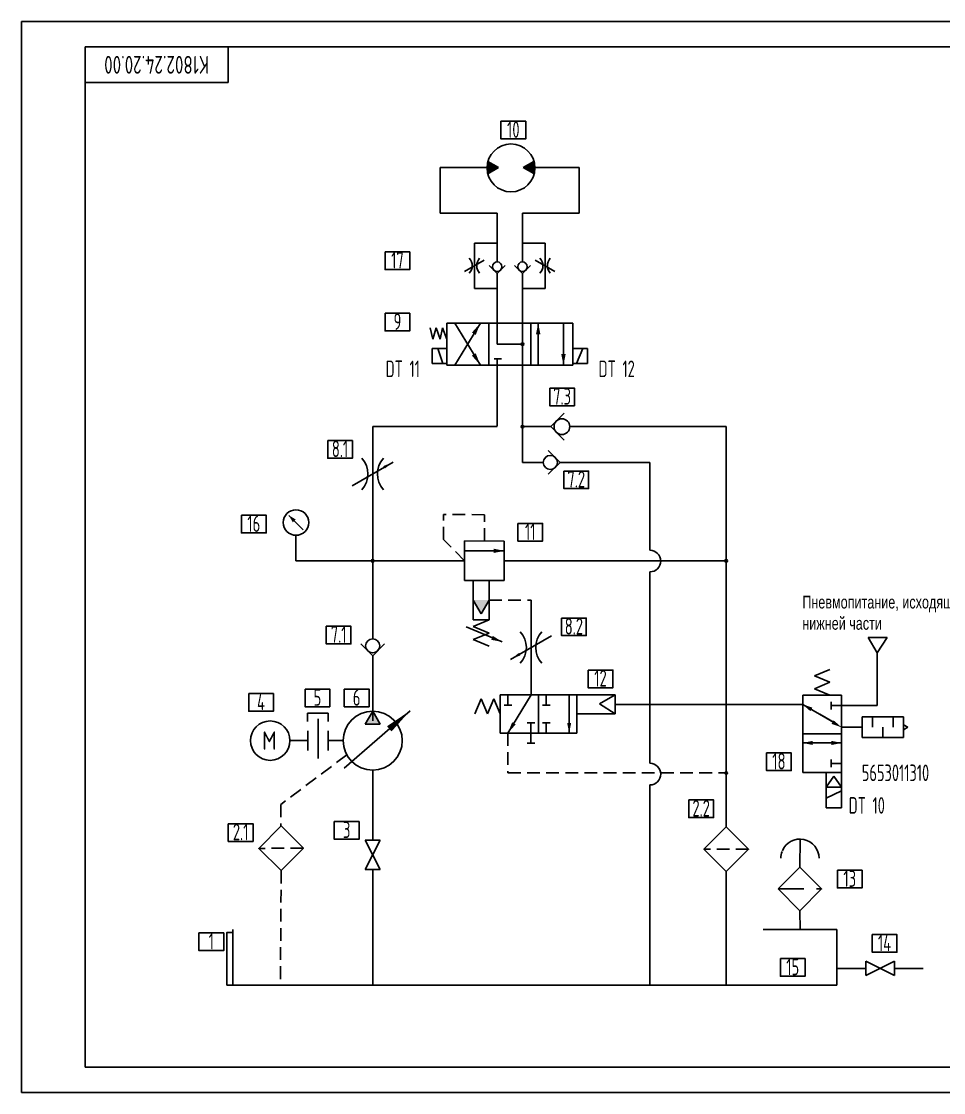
# Model space of a CAD drawing. Header units: millimetres. Extents: x 0 to 594, y 0 to 420.
# Drawn here: x 0 to 361.5, y 0 to 420 of the extents above; entities that cross this region are included whole.
import ezdxf
from ezdxf.enums import TextEntityAlignment as Align

# ---------------------------------------------------------------- set-up
doc = ezdxf.new("R2010")
doc.units = ezdxf.units.MM
doc.header["$LTSCALE"] = 10
doc.header["$MEASUREMENT"] = 0
doc.linetypes.add('F', pattern=[0.75, 0.5, -0.25])
doc.linetypes.add('G', pattern=[2, 1.25, -0.25, 0.25, -0.25])
for name, color, linetype in [('01', 7, 'Continuous'), ('02', 1, 'Continuous'), ('02C', 3, 'Continuous'), ('04', 2, 'F'), ('05', 4, 'G'), ('11', 3, 'Continuous')]:
    doc.layers.add(name, color=color, linetype=linetype)
doc.styles.get("Standard").update_dxf_attribs({"font": 'isocp', "width": 0.707, "bigfont": 'intecad.shx'})

# ---------------------------------------------------------------- blocks, each defined once
blk = doc.blocks.new('memF324')
at = {"layer": '01'}
for centre, start, end in [((7.5, 4.5), 228.1897, 311.8103), ((7.5, -4.5), 48.1897, 131.8103)]:
    blk.add_arc(centre, 3.75, start, end, dxfattribs=at)
at = {"layer": '02'}
for p, q in [((9.38, 3.25), (5.63, -3.25)), ((0, 0), (15, 0))]:
    blk.add_line(p, q, dxfattribs=at)
blk.add_lwpolyline([(9.38, 3.25, 0, 0.45, 0), (8.55, 1.8, 0.45, 0.45, 0)], format="xyseb", dxfattribs=at)
blk = doc.blocks.new('mem2030')
at = {"layer": '01'}
for p, q in [((-2.12, -5.9), (0, -8.02)), ((0, -8.02), (2.12, -5.9))]:
    blk.add_line(p, q, dxfattribs=at)
blk.add_circle((0, -6.25), 1.25, dxfattribs=at)
at = {"layer": '02'}
for p, q in [((0, 0), (0, -5)), ((0, -8.02), (0, -12.5))]:
    blk.add_line(p, q, dxfattribs=at)
blk = doc.blocks.new('空滤')
at = {"layer": '01'}
for p, q in [((0, 0), (0.05, 5.5)), ((0, -8.49), (0.04, -12.14))]:
    blk.add_line(p, q, dxfattribs=at)
blk.add_lwpolyline([(-4.24, -4.24), (0, 0), (4.24, -4.24), (0, -8.49)], close=True, dxfattribs=at)
for start, end in [(0, 157.2015), (159.3486, 180)]:
    blk.add_arc((0.02, 1.78), 3.73, start, end, dxfattribs=at)
at = {"layer": '04'}
blk.add_line((-4.24, -4.24), (4.24, -4.24), dxfattribs=at)
blk = doc.blocks.new('mem9171')
at = {"layer": '01'}
for p, q in [((5, 1.25), (10, -1.25)), ((10, 1.25), (5, -1.25)), ((5, 1.25), (5, -1.25)), ((10, 1.25), (10, -1.25))]:
    blk.add_line(p, q, dxfattribs=at)
at = {"layer": '02'}
for p, q in [((5, 0), (0, 0)), ((10, 0), (15, 0))]:
    blk.add_line(p, q, dxfattribs=at)
blk = doc.blocks.new('*U44', base_point=(251.96, 168.31))
at = {"layer": '01'}
for p, q in [((251.96, 168.31), (251.96, 182.31)), ((195.96, 168.31), (251.96, 168.31))]:
    blk.add_line(p, q, dxfattribs=at)
blk = doc.blocks.new('*U45')
at = {"layer": '01'}
for points in [[(584, 410), (25, 410)], [(25, 410), (25, 10)], [(25, 10), (584, 10)]]:
    blk.add_lwpolyline(points, dxfattribs=at)
at = {"layer": '02'}
for points in [[(594, 420), (0, 420)], [(0, 420), (0, 0)], [(0, 0), (594, 0)]]:
    blk.add_lwpolyline(points, dxfattribs=at)
blk = doc.blocks.new('mem24A')
at = {"layer": '01'}
blk.add_circle((0, 7.5), 2.5, dxfattribs=at)
at = {"layer": '02'}
for p, q in [((-1.41, 8.91), (1.41, 6.09)), ((0, 5), (0, 0))]:
    blk.add_line(p, q, dxfattribs=at)
blk.add_lwpolyline([(-1.41, 8.91, 0, 0.8, 0), (-0.34, 7.82, 0.8, 0.8, 0)], format="xyseb", dxfattribs=at)
blk = doc.blocks.new('mem1E')
for p, q in [((15, -3.75), (15, 0)), ((22.5, 0.89), (24.05, 0)), ((24.05, 0), (22.5, -0.89))]:
    blk.add_line(p, q)
at = {"layer": '01'}
for p, q in [((0, 0), (7.5, 0)), ((7.5, 3.75), (22.5, 3.75)), ((7.5, 3.75), (7.5, -3.75)), ((11.25, 3.75), (11.25, 0)), ((18.75, 3.75), (18.75, 0)), ((22.5, 3.75), (22.5, -3.75)), ((7.5, -3.75), (22.5, -3.75))]:
    blk.add_line(p, q, dxfattribs=at)

msp = doc.modelspace()

# ---------------------------------------------------------------- hatches: boundary and pattern name
at = {"layer": '01'}
msp.add_hatch(color=7, dxfattribs=at).paths.add_polyline_path([(137.68, 149.59), (134.72, 144.46), (140.65, 144.46)])

# ---------------------------------------------------------------- linework, layer by layer
at = {"color": 7}
for centre, radius in [((191.89, 362.56), 9.38), ((137.68, 137.99), 11.6), ((97.51, 137.99), 7.73)]:
    msp.add_circle(centre, radius, dxfattribs=at)
at = {"layer": '01', "color": 7}
for p, q in [((164.19, 362.7), (164.19, 344.8)), ((187.01, 362.7), (182.86, 365.1)), ((182.86, 360.3), (182.86, 365.1)), ((187.01, 362.7), (182.86, 360.3)), ((196.68, 362.74), (200.83, 365.14)), ((196.68, 362.74), (200.83, 360.34)), ((200.83, 360.34), (200.83, 365.14)), ((218.67, 362.7), (218.67, 344.8)), ((186.48, 344.8), (164.19, 344.8)), ((186.48, 344.8), (186.48, 333.11)), ((196.38, 344.8), (218.67, 344.8)), ((196.38, 344.8), (196.38, 333.11)), ((186.48, 333.11), (177.58, 333.11)), ((196.38, 333.11), (205.28, 333.11)), ((177.58, 315.29), (186.48, 315.29)), ((186.48, 315.29), (186.48, 301.72)), ((205.28, 315.29), (196.38, 315.29)), ((196.38, 315.29), (196.38, 301.72)), ((161.23, 295.42), (160.26, 299.92)), ((162.56, 299.92), (161.23, 295.42)), ((164.14, 295.42), (162.56, 299.92)), ((165.05, 299.92), (164.14, 295.42)), ((166.68, 295.42), (165.05, 299.92)), ((166.68, 301.72), (216.18, 301.72)), ((166.68, 301.72), (166.68, 285.22)), ((166.68, 301.72), (166.68, 299.47)), ((183.18, 285.22), (183.18, 301.72)), ((186.48, 293.47), (186.48, 301.72)), ((196.38, 285.22), (196.38, 301.72)), ((199.68, 301.72), (199.68, 285.22)), ((216.18, 301.72), (216.18, 285.22)), ((160.95, 291.74), (160.95, 285.89)), ((166.68, 291.74), (160.95, 291.74)), ((165.13, 285.89), (163.17, 291.74)), ((166.68, 286.97), (166.68, 293.47)), ((166.68, 285.89), (166.68, 291.74)), ((186.48, 293.47), (196.38, 293.47)), ((196.38, 293.47), (196.38, 261.12)), ((216.18, 285.89), (216.18, 291.74)), ((216.18, 291.74), (221.9, 291.74)), ((217.52, 285.89), (219.99, 291.74)), ((221.9, 291.74), (221.9, 285.89)), ((160.95, 285.89), (166.68, 285.89)), ((185.28, 287.66), (188.14, 287.66)), ((186.48, 287.66), (186.48, 261.25)), ((221.9, 285.89), (216.18, 285.89)), ((166.68, 285.22), (216.18, 285.22)), ((137.68, 261.12), (186.48, 261.12)), ((196.38, 261.12), (196.38, 247.08)), ((224.8, 261.11), (276.25, 261.11)), ((276.25, 261.11), (276.25, 189.45)), ((206.53, 251.75), (211.2, 247.08)), ((211.2, 247.08), (206.53, 242.42)), ((224.8, 247.07), (246.32, 247.07)), ((246.32, 247.07), (246.32, 212.67)), ((137.68, 227.62), (137.68, 189.45)), ((173.73, 216.29), (173.71, 200.82)), ((173.73, 216.29), (189.2, 216.27)), ((189.2, 216.27), (189.19, 208.53)), ((189.3, 212.4), (173.83, 212.42)), ((137.68, 208.53), (107.62, 208.51)), ((173.72, 208.56), (137.68, 208.53)), ((189.19, 208.53), (189.18, 200.8)), ((189.19, 208.53), (276.25, 208.53)), ((246.32, 204.16), (246.32, 129.12)), ((189.18, 200.8), (173.71, 200.82)), ((177.11, 185.35), (177.11, 200.82)), ((183.3, 185.35), (183.3, 200.82)), ((177.11, 193.08), (180.2, 187.72)), ((183.3, 193.08), (180.2, 187.72)), ((276.25, 189.45), (276.28, 104.15)), ((183.3, 185.35), (177.11, 182.77)), ((177.11, 185.35), (183.3, 185.35)), ((174.34, 182.63), (188.42, 176.76)), ((177.11, 182.77), (183.3, 180.19)), ((177.11, 177.61), (183.3, 180.19)), ((183.3, 175.03), (177.11, 177.61)), ((339.37, 178.49), (331.87, 178.49)), ((335.42, 172.43), (331.87, 178.49)), ((339.37, 178.49), (335.42, 172.43)), ((133.02, 175.95), (137.68, 171.29)), ((137.68, 171.29), (142.35, 175.95)), ((335.42, 151.75), (335.42, 172.43)), ((316.88, 165.95), (310.81, 163.42)), ((310.81, 163.42), (316.88, 160.88)), ((310.81, 158.35), (316.88, 160.88)), ((217.7, 155.95), (187.7, 155.95)), ((187.7, 140.95), (187.7, 155.95)), ((202.7, 155.95), (202.7, 140.95)), ((217.7, 140.95), (217.7, 155.95)), ((232.7, 155.95), (217.7, 155.95)), ((226.64, 152.4), (232.7, 155.95)), ((232.7, 148.45), (232.7, 155.95)), ((306.25, 155.82), (306.25, 125.45)), ((321.44, 155.82), (306.25, 155.82)), ((316.88, 155.82), (310.81, 158.35)), ((321.44, 155.82), (321.44, 140.63)), ((177.7, 148.45), (180.2, 154.45)), ((180.2, 154.45), (182.7, 148.45)), ((185.2, 154.45), (182.7, 148.45)), ((187.7, 148.45), (185.2, 154.45)), ((189.2, 151.95), (192.2, 151.95)), ((207.2, 151.95), (204.2, 151.95)), ((232.7, 148.45), (226.64, 152.4)), ((232.7, 152.2), (306.25, 152.2)), ((317.39, 150.23), (317.39, 153.27)), ((321.44, 151.75), (335.42, 151.75)), ((112.17, 145.48), (112.17, 148.75)), ((112.17, 148.75), (120.22, 148.75)), ((120.22, 148.75), (120.22, 145.48)), ((137.68, 149.59), (134.72, 144.46)), ((137.68, 149.59), (140.65, 144.46)), ((217.7, 148.45), (232.7, 148.45)), ((116.28, 146.53), (116.28, 131.01)), ((140.65, 144.46), (134.72, 144.46)), ((201.2, 144.95), (198.2, 144.95)), ((207.2, 144.95), (204.2, 144.95)), ((112.32, 141.83), (112.32, 134.15)), ((120.24, 141.83), (120.24, 134.15)), ((217.7, 140.95), (187.7, 140.95)), ((306.25, 140.63), (321.44, 140.63)), ((321.44, 140.63), (321.44, 111.6)), ((112.32, 137.99), (105.24, 137.99)), ((120.24, 137.99), (126.08, 137.99)), ((198.2, 136.95), (201.2, 136.95)), ((317.39, 127.54), (317.39, 130.58)), ((321.44, 125.45), (306.25, 125.45)), ((315.41, 111.6), (315.41, 125.45)), ((315.41, 119.8), (318.45, 124.11)), ((318.45, 124.11), (321.48, 119.8)), ((246.32, 120.61), (246.32, 42.18)), ((321.48, 119.8), (315.41, 119.8)), ((315.41, 115.5), (321.48, 118.37)), ((315.41, 111.6), (321.48, 111.6)), ((140.58, 87.42), (134.78, 99.02)), ((140.58, 99.02), (134.78, 87.42)), ((140.58, 99.02), (134.78, 99.02)), ((134.78, 87.42), (140.58, 87.42)), ((137.68, 87.42), (137.68, 42.18)), ((276.3, 86.65), (276.25, 42.18)), ((82.88, 64), (82.88, 42.18)), ((319.67, 64), (290.69, 64)), ((319.67, 64), (319.67, 42.18)), ((319.67, 42.18), (82.88, 42.18))]:
    msp.add_line(p, q, dxfattribs=at)
at = {"layer": '01', "color": 7, "linetype": 'Continuous'}
for p, q in [((137.68, 177.92), (137.68, 189.45)), ((137.68, 145.73), (137.68, 171.29))]:
    msp.add_line(p, q, dxfattribs=at)
at = {"layer": '01', "color": 7}
for points in [[(189.3, 212.4, 0, 1.65, 0), (185.16, 212.41, 1.65, 1.65, 0)], [(188.42, 176.76, 0, 1.65, 0), (184.47, 178.28, 1.65, 1.65, 0)]]:
    msp.add_lwpolyline(points, format="xyseb", dxfattribs=at)
for points in [[(101.79, 87.03), (110.52, 95.79), (101.76, 104.53), (93.02, 95.76)], [(276.3, 86.65), (285.04, 95.41), (276.28, 104.15), (267.54, 95.38)], [(82.88, 42.18), (80.52, 42.18), (80.52, 62.82), (82.88, 62.82)]]:
    msp.add_lwpolyline(points, close=True, dxfattribs=at)
for centre, radius in [((196.38, 293.47), 0.5), ((196.38, 261.12), 0.5), ((207.31, 247.08), 2.75), ((137.68, 208.51), 0.5), ((276.25, 208.51), 0.5), ((137.68, 175.17), 2.75), ((276.27, 125.31), 0.5)]:
    msp.add_circle(centre, radius, dxfattribs=at)
at = {"layer": '01', "color": 7, "linetype": 'Continuous'}
for centre in [(246.32, 208.42), (246.32, 124.87)]:
    msp.add_arc(centre, 4.25, 270, 90, dxfattribs=at)
at = {"layer": '01', "color": 7}
for points in [[(187.01, 362.7), (182.86, 360.3), (182.86, 365.1)], [(196.68, 362.74), (200.83, 360.34), (200.83, 365.14)], [(183.3, 193.08), (177.11, 193.08), (180.2, 187.72)], [(137.68, 149.59), (140.65, 144.46), (134.72, 144.46)]]:
    msp.add_solid(points, dxfattribs=at)
at = {"layer": '02', "color": 7}
for p, q in [((164.19, 362.7), (182.86, 362.7)), ((218.67, 362.7), (200.83, 362.74)), ((169.91, 301.72), (179.88, 285.22)), ((169.91, 285.22), (179.88, 301.72)), ((202.56, 301.72), (202.56, 285.22)), ((202.56, 293.47), (202.56, 301.72)), ((212.46, 293.47), (212.46, 301.72)), ((212.46, 293.47), (212.46, 285.22)), ((196.38, 247.08), (204.56, 247.08)), ((211.2, 247.08), (227.32, 247.08)), ((199.77, 155.96), (190.7, 140.96)), ((190.7, 151.95), (190.7, 155.95)), ((205.7, 155.95), (205.7, 151.95)), ((214.7, 140.95), (214.7, 155.95)), ((319.39, 144.62), (306.24, 152.21)), ((321.44, 151.75), (317.39, 151.75)), ((317.39, 151.75), (321.44, 151.75)), ((126.54, 127.25), (152.33, 149.72)), ((214.7, 148.45), (214.7, 140.95)), ((312.91, 148.36), (319.49, 144.56)), ((199.7, 140.95), (199.7, 144.95)), ((205.7, 140.95), (205.7, 144.95)), ((199.7, 136.95), (199.7, 140.95)), ((321.44, 137.09), (306.25, 137.09)), ((313.96, 137.09), (321.56, 137.09)), ((137.68, 126.39), (137.68, 99.02)), ((321.44, 129.06), (317.39, 129.06)), ((317.39, 129.06), (321.44, 129.06))]:
    msp.add_line(p, q, dxfattribs=at)
for points in [[(187.96, 380.85), (197.65, 380.85), (197.65, 373.93), (187.96, 373.93)], [(142.55, 329.61), (152.23, 329.61), (152.23, 322.69), (142.55, 322.69)], [(142.55, 305.56), (152.23, 305.56), (152.23, 298.64), (142.55, 298.64)], [(207.06, 276.24), (216.75, 276.24), (216.75, 269.32), (207.06, 269.32)], [(120.04, 255.67), (129.72, 255.67), (129.72, 248.75), (120.04, 248.75)], [(212.63, 243.72), (222.32, 243.72), (222.32, 236.8), (212.63, 236.8)], [(86.25, 226.34), (95.93, 226.34), (95.93, 219.42), (86.25, 219.42)], [(194.6, 223.19), (204.29, 223.19), (204.29, 216.27), (194.6, 216.27)], [(211.71, 186.08), (221.39, 186.08), (221.39, 179.16), (211.71, 179.16)], [(119.49, 182.87), (129.18, 182.87), (129.18, 175.95), (119.49, 175.95)], [(222.14, 165.68), (231.82, 165.68), (231.82, 158.76), (222.14, 158.76)], [(89.07, 156.42), (98.75, 156.42), (98.75, 149.5), (89.07, 149.5)], [(111.18, 158.18), (120.87, 158.18), (120.87, 151.26), (111.18, 151.26)], [(126.56, 158.18), (136.24, 158.18), (136.24, 151.26), (126.56, 151.26)], [(292.07, 133.19), (301.75, 133.19), (301.75, 126.27), (292.07, 126.27)], [(261.6, 114.74), (271.28, 114.74), (271.28, 107.82), (261.6, 107.82)], [(81.09, 105.42), (90.78, 105.42), (90.78, 98.5), (81.09, 98.5)], [(122.63, 106.28), (132.32, 106.28), (132.32, 99.36), (122.63, 99.36)], [(319.84, 87.15), (329.52, 87.15), (329.52, 80.23), (319.84, 80.23)], [(69.6, 62.59), (79.29, 62.59), (79.29, 55.67), (69.6, 55.67)], [(333.47, 61.94), (343.15, 61.94), (343.15, 55.02), (333.47, 55.02)], [(297.49, 52.53), (307.18, 52.53), (307.18, 45.61), (297.49, 45.61)]]:
    msp.add_lwpolyline(points, close=True, dxfattribs=at)
for points in [[(179.88, 301.72, 0, 1.76, 0), (177.33, 297.53, 1.76, 1.76, 0)], [(202.56, 301.72, 0, 1.76, 0), (202.56, 297.3, 1.76, 1.76, 0)], [(179.88, 285.22, 0, 1.76, 0), (177.33, 289.41, 1.76, 1.76, 0)], [(212.46, 285.22, 0, 1.76, 0), (212.46, 289.64, 1.76, 1.76, 0)], [(306.13, 152.27, 0, 1.62, 0), (309.65, 150.24, 1.62, 1.62, 0)], [(144.19, 142.62, 2.7, 0, 0), (152.33, 149.72, 0, 0, 0)], [(190.7, 140.96, 0, 1.6, 0), (193.02, 144.77, 1.6, 1.6, 0)], [(214.7, 140.95, 0, 1.6, 0), (214.7, 144.97, 1.6, 1.6, 0)], [(321.44, 143.23, 0, 1.62, 0), (317.92, 145.26, 1.62, 1.62, 0)], [(306.13, 137.09, 0, 1.62, 0), (310.2, 137.09, 1.62, 1.62, 0)], [(321.56, 137.09, 0, 1.62, 0), (317.49, 137.09, 1.62, 1.62, 0)]]:
    msp.add_lwpolyline(points, format="xyseb", dxfattribs=at)
at = {"layer": '04', "color": 7, "linetype": 'F'}
for p, q in [((165.48, 216.82), (165.5, 226.62)), ((181.48, 226.59), (165.5, 226.62)), ((181.47, 216.28), (181.48, 226.59)), ((173.72, 208.56), (165.48, 216.82)), ((190.7, 140.96), (190.7, 125.31))]:
    msp.add_line(p, q, dxfattribs=at)
at = {"layer": '04', "color": 7}
for p, q in [((183.3, 193.08), (199.77, 193.08)), ((199.77, 187.47), (199.77, 193.08)), ((127.51, 132.4), (101.65, 112.96)), ((190.7, 125.31), (276.27, 125.31)), ((315.41, 117.35), (315.41, 125.45)), ((315.41, 125.45), (315.41, 117.35)), ((101.65, 112.96), (101.65, 104.42)), ((110.52, 95.79), (93.02, 95.76)), ((285.04, 95.41), (267.54, 95.38)), ((101.79, 87.03), (101.52, 42.18))]:
    msp.add_line(p, q, dxfattribs=at)

# ---------------------------------------------------------------- block references
at = {"color": 7, "xscale": 1.080000000000041, "yscale": 1.080000000000041, "zscale": 1.08}
msp.add_blockref('mem1E', (321.44, 143.23), dxfattribs=at)
at = {"layer": '01', "color": 7}
for name, p, xscale, yscale, zscale, rotation in [('memF324', (177.58, 315.29), -1.188000000000017, 1.188000000000017, 1.188, 270), ('memF324', (205.28, 315.29), 1.188000000000017, 1.188000000000017, 1.188, 90), ('mem2030', (227.32, 261.12), -2.474999999999795, 2.475000000000051, 2.475, 270), ('memF324', (137.68, 224), -2.475000000000051, 2.475000000000051, 2.475, 270), ('memF324', (199.77, 193.08), -2.475000000000023, 2.475000000000023, 2.475, 90)]:
    msp.add_blockref(name, p, dxfattribs=dict(at, xscale=xscale, yscale=yscale, zscale=zscale, rotation=rotation))
for name, p, xscale, yscale, zscale in [('mem2030', (186.48, 333.11), -1.484999999999872, 1.485000000000014, 1.485), ('mem2030', (196.38, 333.11), 1.4849999999999, 1.485000000000014, 1.485), ('空滤', (305.11, 88.34), 2.004750000000044, 2.004750000000012, 2.00475)]:
    msp.add_blockref(name, p, dxfattribs=dict(at, xscale=xscale, yscale=yscale, zscale=zscale))
at = {"layer": '02'}
msp.add_blockref('*U44', (81, 396), dxfattribs=at)
at = {"layer": '02', "color": 7, "xscale": 2, "yscale": 2, "zscale": 2}
msp.add_blockref('mem24A', (107.62, 208.51), dxfattribs=at)
at = {"layer": '02C'}
msp.add_blockref('*U45', (0, 0), dxfattribs=at)
at = {"layer": '11', "color": 7, "xscale": 2.25, "yscale": 2.25, "zscale": 2.25}
msp.add_blockref('mem9171', (319.67, 48.69), dxfattribs=at)

# ---------------------------------------------------------------- texts
at = {"layer": '01', "insert": (306.08, 194.81), "char_height": 5, "attachment_point": 1}
msp.add_mtext('{\\fArial|b0|i0|c204|p34;Пневмопитание, исходящее из\\Pнижней части}', dxfattribs=at)
at = {"layer": '02C', "color": 7, "width": 0.700069}
for s, p in [('DT 11', (142.76, 280.53)), ('DT 12', (226.24, 280.53)), ('5653011310', (329.4, 122.12)), ('DT 10', (324.26, 109.34))]:
    msp.add_text(s, height=6.5, dxfattribs=at).set_placement(p)
at = {"layer": '02C', "color": 7, "char_height": 6.5, "width": 9.685, "attachment_point": 5}
for s, insert in [('10', (192.8, 377.6)), ('17', (147.39, 326.36)), ('9', (147.39, 302.31)), ('7.3', (211.91, 272.99)), ('8.1', (124.88, 252.42)), ('7.2', (217.47, 240.47)), ('16', (91.09, 223.09)), ('11', (199.44, 219.94)), ('8.2', (216.55, 182.83)), ('7.1', (124.34, 179.62)), ('12', (226.98, 162.43)), ('4', (93.91, 153.17)), ('5', (116.03, 154.93)), ('6', (131.4, 154.93)), ('18', (296.91, 129.94)), ('2.2', (266.44, 111.49)), ('2.1', (85.93, 102.17)), ('3', (127.48, 103.03)), ('13', (324.68, 83.9)), ('1', (74.45, 59.34)), ('14', (338.31, 58.69)), ('15', (302.33, 49.28))]:
    msp.add_mtext(s, dxfattribs=dict(at, insert=insert))
at = {"layer": '05', "color": 7, "width": 0.9}
msp.add_text('M', height=7.22, dxfattribs=at).set_placement((94.35, 134.41))
at = {"layer": '11', "width": 0.694458}
msp.add_text('K1802.24.20.00', height=7, rotation=180, dxfattribs=at).set_placement((73.55, 406.5), (32.45, 406.5), align=Align.FIT)

doc.saveas('drawing.dxf')
